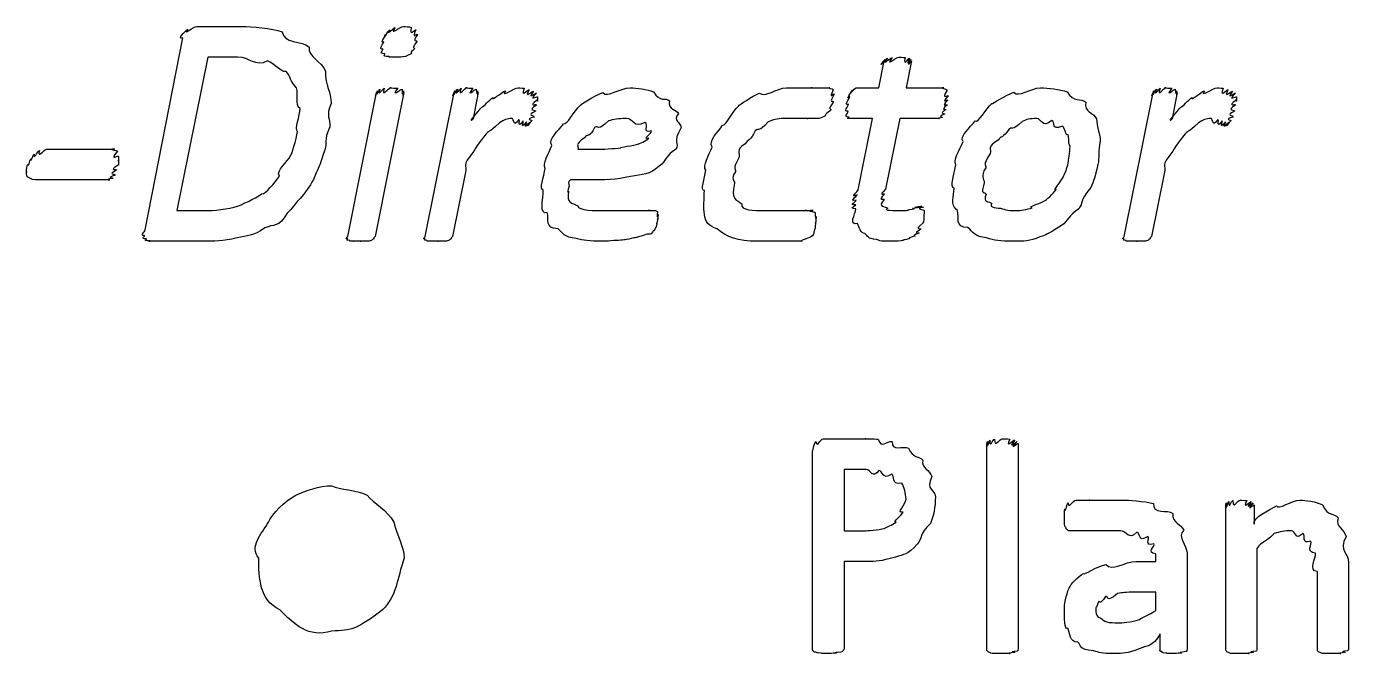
# Model space of a CAD drawing. Header units: millimetres. Extents: x 0 to 216, y 0 to 279.
# Drawn here: x 16.72 to 31.91, y 29.23 to 36.43 of the extents above; entities that cross this region are included whole.
import ezdxf

# ---------------------------------------------------------------- set-up
doc = ezdxf.new("R2010")
doc.units = ezdxf.units.MM
doc.layers.get('0').update_dxf_attribs({"linetype": 'CONTINUOUS'})

msp = doc.modelspace()

# ---------------------------------------------------------------- linework, layer by layer
at = {"color": 0}
for p, q in [((18.6752, 36.4324), (19.1933, 36.4324)), ((18.0799, 34.0954), (18.5153, 36.3001)), ((21.2039, 36.256), (21.2039, 36.256)), ((18.802, 36.0796), (18.4437, 34.3159)), ((19.1437, 36.0796), (18.802, 36.0796)), ((26.5135, 35.7269), (26.5741, 36.0355)), ((26.8883, 36.0355), (26.8277, 35.7269)), ((26.2544, 35.7269), (26.5135, 35.7269)), ((26.8277, 35.7269), (27.2631, 35.7269)), ((20.4101, 34.0183), (20.7409, 35.6718)), ((21.055, 35.6718), (20.7243, 34.0183)), ((21.3003, 34.0183), (21.6311, 35.6718)), ((21.9067, 35.6718), (21.8515, 35.3688)), ((22.5902, 35.6224), (22.5902, 35.6224)), ((26.0022, 35.6553), (26.0022, 35.6553)), ((27.3127, 35.6334), (27.3127, 35.6334)), ((29.3357, 34.0183), (29.6664, 35.6718)), ((29.942, 35.6718), (29.8869, 35.3688)), ((30.6255, 35.6224), (30.6255, 35.6224)), ((19.8603, 35.4901), (19.8603, 35.4901)), ((20.2186, 35.5452), (20.2186, 35.5452)), ((24.2438, 35.2695), (24.2438, 35.2695)), ((26.4418, 35.3741), (26.2048, 35.3741)), ((26.2764, 34.5529), (26.4418, 35.3741)), ((26.756, 35.3741), (26.5906, 34.564)), ((27.2135, 35.3741), (26.756, 35.3741)), ((23.9021, 35.2309), (23.9021, 35.2309)), ((29.0601, 35.1152), (29.0601, 35.1152)), ((16.9471, 35.0214), (17.7298, 35.0214)), ((23.0532, 35.0214), (23.2351, 35.0214)), ((28.7128, 35.0545), (28.7128, 35.0545)), ((17.7739, 34.9388), (17.7739, 34.9388)), ((17.6747, 34.6687), (16.8754, 34.6687)), ((21.7634, 34.7569), (21.6145, 34.0183)), ((23.1745, 34.6687), (22.9705, 34.6687)), ((29.7987, 34.7569), (29.6499, 34.0183)), ((18.4437, 34.3159), (18.7634, 34.3159)), ((18.7248, 33.9631), (18.1791, 33.9631)), ((25.8741, 31.6949), (26.3646, 31.6949)), ((27.7565, 29.2806), (27.7565, 31.6398)), ((28.1147, 31.6398), (28.1147, 29.2806)), ((25.7528, 29.2861), (25.7528, 31.5571)), ((26.3701, 31.3421), (26.1166, 31.3421)), ((26.1166, 31.3421), (26.1166, 30.6366)), ((20.2241, 31.1547), (20.2241, 31.1547)), ((27.1639, 31.0279), (27.1639, 31.0279)), ((26.8277, 31.0003), (26.8277, 31.0003)), ((30.5029, 29.2806), (30.5029, 30.9342)), ((30.8281, 30.9342), (30.8281, 30.7137)), ((26.1166, 30.6366), (26.3646, 30.6366)), ((30.8612, 30.4326), (30.8612, 29.2806)), ((26.3646, 30.2838), (26.1166, 30.2838)), ((26.1166, 30.2838), (26.1166, 29.2916)), ((29.4735, 30.2838), (29.6995, 30.2838)), ((29.6995, 30.2838), (29.6995, 30.372)), ((30.0578, 30.3775), (30.0578, 29.2806)), ((31.914, 30.2727), (31.914, 29.2806)), ((31.5557, 29.2806), (31.5557, 30.168)), ((29.6995, 29.931), (29.4624, 29.931)), ((29.6995, 29.7215), (29.6995, 29.931)), ((29.7491, 29.2806), (29.7491, 29.4514))]:
    msp.add_line(p, q, dxfattribs=at)
for points in [[(18.5153, 36.3001), (18.4354, 36.274), (18.5401, 36.3802), (18.5704, 36.3996)], [(18.5704, 36.3996), (18.4988, 36.3142), (18.638, 36.4324), (18.6752, 36.4324)], [(19.1933, 36.4324), (19.3036, 36.4324), (19.5351, 36.412), (19.6564, 36.3721)], [(19.6564, 36.3721), (19.6674, 36.2342), (19.8837, 36.2726), (19.965, 36.1957)], [(20.8235, 36.256), (20.7698, 36.2299), (20.8401, 36.3167), (20.8511, 36.3389)], [(20.8511, 36.3389), (20.7918, 36.274), (20.8759, 36.3788), (20.8952, 36.394)], [(20.8952, 36.394), (20.8291, 36.3029), (20.9338, 36.4173), (20.9558, 36.4215)], [(20.9558, 36.4215), (20.8759, 36.3142), (21.0123, 36.4324), (21.0495, 36.4324)], [(21.0495, 36.4324), (21.0675, 36.4324), (21.1157, 36.4285), (21.1377, 36.4215)], [(21.1377, 36.4215), (21.1157, 36.3029), (21.1818, 36.4077), (21.1928, 36.394)], [(21.1928, 36.394), (21.1377, 36.274), (21.2094, 36.3608), (21.2094, 36.3389)], [(21.2094, 36.3389), (21.1405, 36.2299), (21.2108, 36.2892), (21.2039, 36.256)], [(19.965, 36.1957), (19.9499, 36.0825), (20.1111, 36.0303), (20.1524, 35.9198)], [(20.8125, 36.1735), (20.7546, 36.164), (20.8153, 36.2232), (20.8235, 36.256)], [(20.8346, 36.1184), (20.7588, 36.1199), (20.8153, 36.1516), (20.8125, 36.1735)], [(21.1763, 36.1735), (21.1074, 36.1199), (21.1557, 36.1322), (21.1377, 36.1184)], [(21.2039, 36.256), (21.1267, 36.164), (21.1873, 36.1957), (21.1763, 36.1735)], [(19.4855, 36.0355), (19.3435, 35.9615), (19.287, 36.0796), (19.1437, 36.0796)], [(19.7005, 35.9145), (19.6343, 35.9033), (19.5737, 36.0056), (19.4855, 36.0355)], [(20.8842, 36.0853), (20.7808, 36.0909), (20.8456, 36.1033), (20.8346, 36.1184)], [(20.9779, 36.0796), (20.8291, 36.0796), (20.909, 36.0811), (20.8842, 36.0853)], [(21.0716, 36.0853), (21.0192, 36.0796), (21.0137, 36.0796), (20.9779, 36.0796)], [(21.1377, 36.1184), (21.0716, 36.0909), (21.0964, 36.0923), (21.0716, 36.0853)], [(26.5741, 36.0355), (26.4914, 35.9392), (26.5768, 36.0482), (26.5851, 36.0521)], [(26.5851, 36.0521), (26.5052, 35.9502), (26.6017, 36.0645), (26.6127, 36.0687)], [(26.6127, 36.0687), (26.5314, 35.9586), (26.6458, 36.0744), (26.6678, 36.0744)], [(26.6678, 36.0744), (26.5755, 35.9615), (26.7147, 36.0796), (26.745, 36.0796)], [(26.745, 36.0796), (26.7518, 36.0796), (26.7973, 36.0772), (26.8166, 36.0744)], [(26.8166, 36.0744), (26.7918, 35.9586), (26.8552, 36.0715), (26.8663, 36.0687)], [(26.8663, 36.0687), (26.8139, 35.9502), (26.8828, 36.0592), (26.8828, 36.0521)], [(26.8828, 36.0521), (26.818, 35.9392), (26.8883, 36.0426), (26.8883, 36.0355)], [(19.8217, 35.7269), (19.7445, 35.7999), (19.7556, 35.862), (19.7005, 35.9145)], [(20.1524, 35.9198), (20.1524, 35.7449), (20.2186, 35.6842), (20.2186, 35.5452)], [(19.8603, 35.4901), (19.7955, 35.5353), (19.8465, 35.6528), (19.8217, 35.7269)], [(20.7794, 35.7106), (20.7436, 35.6059), (20.807, 35.7216), (20.8291, 35.7216)], [(20.8291, 35.7216), (20.7877, 35.6087), (20.8759, 35.7269), (20.9062, 35.7269)], [(20.9062, 35.7269), (20.8511, 35.7269), (20.9641, 35.7244), (20.9834, 35.7216)], [(20.9834, 35.7216), (20.8911, 35.6059), (21.022, 35.7173), (21.033, 35.7106)], [(21.6697, 35.7106), (21.6338, 35.6059), (21.6945, 35.7216), (21.7138, 35.7216)], [(21.7138, 35.7216), (21.671, 35.6087), (21.7537, 35.7269), (21.7799, 35.7269)], [(21.7799, 35.7269), (21.722, 35.7269), (21.8267, 35.7244), (21.846, 35.7216)], [(21.846, 35.7216), (21.7592, 35.6059), (21.8763, 35.7173), (21.8846, 35.7106)], [(22.2209, 35.6941), (22.1602, 35.6087), (22.3214, 35.7269), (22.3697, 35.7269)], [(22.3697, 35.7269), (22.3477, 35.7269), (22.4138, 35.7244), (22.4359, 35.7216)], [(22.4359, 35.7216), (22.3918, 35.6016), (22.4772, 35.7117), (22.4965, 35.705)], [(23.3398, 35.6718), (23.3922, 35.6087), (23.5397, 35.7269), (23.654, 35.7269)], [(23.654, 35.7269), (23.7312, 35.7269), (23.8497, 35.7117), (23.9241, 35.6828)], [(25.1423, 35.6665), (25.2084, 35.6087), (25.3366, 35.7269), (25.451, 35.7269)], [(25.451, 35.7269), (25.4951, 35.7269), (25.5571, 35.7269), (25.6053, 35.7269)], [(25.6053, 35.7269), (25.5943, 35.7269), (25.7046, 35.7269), (25.7486, 35.7269)], [(25.7486, 35.7269), (25.6853, 35.7269), (25.8368, 35.7269), (25.8699, 35.7269)], [(25.8699, 35.7269), (25.8727, 35.7269), (25.9333, 35.7269), (25.9526, 35.7269)], [(25.9526, 35.7269), (25.914, 35.7269), (25.9871, 35.7188), (25.9912, 35.705)], [(26.2103, 35.6993), (26.1455, 35.6087), (26.2392, 35.7269), (26.2544, 35.7269)], [(27.2631, 35.7269), (27.2039, 35.7269), (27.2934, 35.7173), (27.3017, 35.6993)], [(28.0679, 35.6775), (28.1134, 35.6087), (28.2608, 35.7269), (28.3711, 35.7269)], [(28.3711, 35.7269), (28.462, 35.7269), (28.5943, 35.7117), (28.6797, 35.6828)], [(29.705, 35.7106), (29.6692, 35.6059), (29.7298, 35.7216), (29.7491, 35.7216)], [(29.7491, 35.7216), (29.7064, 35.6087), (29.789, 35.7269), (29.8152, 35.7269)], [(29.8152, 35.7269), (29.7574, 35.7269), (29.8621, 35.7244), (29.8814, 35.7216)], [(29.8814, 35.7216), (29.7946, 35.6059), (29.9117, 35.7173), (29.92, 35.7106)], [(30.2562, 35.6941), (30.1956, 35.6087), (30.3568, 35.7269), (30.405, 35.7269)], [(30.405, 35.7269), (30.383, 35.7269), (30.4491, 35.7244), (30.4712, 35.7216)], [(30.4712, 35.7216), (30.4271, 35.6016), (30.5125, 35.7117), (30.5318, 35.705)], [(20.7409, 35.6718), (20.7078, 35.5794), (20.7436, 35.6856), (20.7519, 35.6941)], [(20.7519, 35.6941), (20.7216, 35.5946), (20.7684, 35.7064), (20.7794, 35.7106)], [(21.033, 35.7106), (21.0302, 35.5946), (21.0495, 35.7008), (21.0495, 35.6941)], [(21.0495, 35.6941), (21.0344, 35.5794), (21.055, 35.6789), (21.055, 35.6718)], [(21.6311, 35.6718), (21.598, 35.5794), (21.6338, 35.6856), (21.6421, 35.6941)], [(21.6421, 35.6941), (21.6118, 35.5946), (21.6586, 35.7064), (21.6697, 35.7106)], [(21.8846, 35.7106), (21.8956, 35.5946), (21.9012, 35.7008), (21.9012, 35.6941)], [(21.9012, 35.6941), (21.8984, 35.5794), (21.9067, 35.6789), (21.9067, 35.6718)], [(21.9508, 35.5064), (21.9687, 35.5064), (22.0334, 35.5865), (22.0775, 35.6168)], [(22.0775, 35.6168), (22.061, 35.5685), (22.1726, 35.6747), (22.2209, 35.6941)], [(22.4965, 35.705), (22.4276, 35.5907), (22.5309, 35.6955), (22.5461, 35.6884)], [(22.5461, 35.6884), (22.4579, 35.5755), (22.5709, 35.6732), (22.5792, 35.6665)], [(22.5847, 35.5836), (22.4689, 35.4983), (22.5819, 35.5505), (22.5792, 35.5286)], [(22.5792, 35.6665), (22.4717, 35.5575), (22.5902, 35.6401), (22.5902, 35.6224)], [(22.5902, 35.6224), (22.5902, 35.5314), (22.5874, 35.6016), (22.5847, 35.5836)], [(23.0808, 35.523), (23.0835, 35.5353), (23.2434, 35.6348), (23.3398, 35.6718)], [(23.9241, 35.6828), (23.9985, 35.5533), (24.0619, 35.6224), (24.106, 35.5783)], [(24.106, 35.5783), (24.0909, 35.4651), (24.1887, 35.4845), (24.2108, 35.4295)], [(24.8998, 35.5177), (24.9108, 35.5314), (25.0541, 35.6291), (25.1423, 35.6665)], [(25.9912, 35.705), (25.925, 35.5794), (26.0022, 35.6732), (26.0022, 35.6553)], [(26.0022, 35.6553), (25.925, 35.5314), (25.9981, 35.5946), (25.9912, 35.5618)], [(26.1662, 35.5395), (26.1056, 35.5177), (26.1745, 35.6016), (26.1827, 35.6277)], [(26.1827, 35.6277), (26.1193, 35.5727), (26.1993, 35.6803), (26.2103, 35.6993)], [(27.3072, 35.5836), (27.2149, 35.4954), (27.3044, 35.5466), (27.3017, 35.5286)], [(27.3017, 35.6993), (27.219, 35.5727), (27.3127, 35.6581), (27.3127, 35.6334)], [(27.3127, 35.6334), (27.219, 35.5314), (27.31, 35.6016), (27.3072, 35.5836)], [(27.8143, 35.5452), (27.8116, 35.5424), (27.9756, 35.6443), (28.0679, 35.6775)], [(28.6797, 35.6828), (28.7528, 35.5533), (28.8396, 35.6168), (28.8947, 35.5618)], [(29.6664, 35.6718), (29.6333, 35.5794), (29.6692, 35.6856), (29.6774, 35.6941)], [(29.6774, 35.6941), (29.6471, 35.5946), (29.694, 35.7064), (29.705, 35.7106)], [(29.92, 35.7106), (29.931, 35.5946), (29.9365, 35.7008), (29.9365, 35.6941)], [(29.9365, 35.6941), (29.9338, 35.5794), (29.942, 35.6789), (29.942, 35.6718)], [(29.9861, 35.5064), (30.004, 35.5064), (30.0688, 35.5865), (30.1129, 35.6168)], [(30.1129, 35.6168), (30.0964, 35.5685), (30.208, 35.6747), (30.2562, 35.6941)], [(30.5318, 35.705), (30.4629, 35.5907), (30.5663, 35.6955), (30.5814, 35.6884)], [(30.5814, 35.6884), (30.4932, 35.5755), (30.6062, 35.6732), (30.6145, 35.6665)], [(30.62, 35.5836), (30.5043, 35.4983), (30.6173, 35.5505), (30.6145, 35.5286)], [(30.6145, 35.6665), (30.507, 35.5575), (30.6255, 35.6401), (30.6255, 35.6224)], [(30.6255, 35.6224), (30.6255, 35.5314), (30.6228, 35.6016), (30.62, 35.5836)], [(19.8327, 35.2254), (19.7955, 35.2488), (19.8603, 35.4044), (19.8603, 35.4901)], [(20.2186, 35.5452), (20.1524, 35.403), (20.2131, 35.3716), (20.202, 35.2806)], [(21.8515, 35.3688), (21.7744, 35.3), (21.9136, 35.4623), (21.9508, 35.5064)], [(22.5681, 35.457), (22.4537, 35.4072), (22.5585, 35.4129), (22.5516, 35.3907)], [(22.5792, 35.5286), (22.4648, 35.4542), (22.575, 35.4817), (22.5681, 35.457)], [(22.8878, 35.3138), (22.9333, 35.2972), (23.0063, 35.4637), (23.0808, 35.523)], [(24.2108, 35.4295), (24.135, 35.355), (24.2438, 35.3205), (24.2438, 35.2695)], [(24.7179, 35.2972), (24.7633, 35.2887), (24.8254, 35.4542), (24.8998, 35.5177)], [(25.9581, 35.4679), (25.8768, 35.4101), (25.9167, 35.4196), (25.8919, 35.402)], [(25.9912, 35.5618), (25.914, 35.4651), (25.976, 35.4969), (25.9581, 35.4679)], [(26.1607, 35.457), (26.0973, 35.4513), (26.1621, 35.5064), (26.1662, 35.5395)], [(26.1717, 35.3907), (26.0973, 35.3963), (26.1607, 35.4238), (26.1607, 35.457)], [(27.2686, 35.4238), (27.1818, 35.3921), (27.2521, 35.3963), (27.2411, 35.3854)], [(27.2852, 35.4736), (27.197, 35.421), (27.2755, 35.4376), (27.2686, 35.4238)], [(27.3017, 35.5286), (27.208, 35.4584), (27.2921, 35.4912), (27.2852, 35.4736)], [(27.6214, 35.3466), (27.6614, 35.3148), (27.7399, 35.4901), (27.8143, 35.5452)], [(28.8947, 35.5618), (28.863, 35.4471), (28.9898, 35.4461), (29.016, 35.3688)], [(29.8869, 35.3688), (29.8097, 35.3), (29.9489, 35.4623), (29.9861, 35.5064)], [(30.6035, 35.457), (30.4891, 35.4072), (30.5938, 35.4129), (30.5869, 35.3907)], [(30.6145, 35.5286), (30.5001, 35.4542), (30.6104, 35.4817), (30.6035, 35.457)], [(20.202, 35.2806), (20.1304, 35.1055), (20.1717, 35.1041), (20.1469, 35.0159)], [(22.1547, 35.3247), (22.0128, 35.1937), (22.0514, 35.253), (22.0004, 35.1978)], [(22.298, 35.3741), (22.2374, 35.3741), (22.2098, 35.3579), (22.1547, 35.3247)], [(22.3752, 35.3631), (22.3063, 35.2557), (22.327, 35.3741), (22.298, 35.3741)], [(22.4248, 35.3466), (22.3504, 35.2447), (22.3973, 35.3589), (22.3752, 35.3631)], [(22.4634, 35.3356), (22.3766, 35.2337), (22.4386, 35.3427), (22.4248, 35.3466)], [(22.502, 35.33), (22.4028, 35.2268), (22.4772, 35.3314), (22.4634, 35.3356)], [(22.524, 35.3466), (22.4207, 35.2268), (22.5089, 35.33), (22.502, 35.33)], [(22.5516, 35.3907), (22.4386, 35.366), (22.5351, 35.3579), (22.524, 35.3466)], [(22.7555, 35.0655), (22.7087, 35.1386), (22.8355, 35.2364), (22.8878, 35.3138)], [(23.2461, 35.2695), (23.191, 35.1537), (23.1635, 35.1978), (23.1304, 35.1537)], [(23.406, 35.3466), (23.282, 35.2199), (23.293, 35.3025), (23.2461, 35.2695)], [(23.6099, 35.3741), (23.5176, 35.3741), (23.4639, 35.3646), (23.406, 35.3466)], [(23.8249, 35.33), (23.6871, 35.2557), (23.7009, 35.3741), (23.6099, 35.3741)], [(23.9021, 35.2309), (23.7891, 35.2006), (23.8759, 35.3039), (23.8249, 35.33)], [(24.2438, 35.2695), (24.135, 35.0945), (24.2232, 35.0945), (24.1832, 35.0214)], [(24.5966, 35.0435), (24.5497, 35.1234), (24.6696, 35.2158), (24.7179, 35.2972)], [(25.2415, 35.3356), (25.1313, 35.2048), (25.1395, 35.275), (25.0927, 35.2309)], [(25.4179, 35.3741), (25.3518, 35.3741), (25.2925, 35.3603), (25.2415, 35.3356)], [(25.5833, 35.3741), (25.4841, 35.3741), (25.4841, 35.3741), (25.4179, 35.3741)], [(25.6935, 35.3741), (25.5723, 35.3741), (25.6274, 35.3741), (25.5833, 35.3741)], [(25.7652, 35.3741), (25.6301, 35.3741), (25.7225, 35.3741), (25.6935, 35.3741)], [(25.8148, 35.3741), (25.7845, 35.3741), (25.7831, 35.3741), (25.7652, 35.3741)], [(25.8919, 35.402), (25.8286, 35.3741), (25.8437, 35.3741), (25.8148, 35.3741)], [(26.2048, 35.3741), (26.1124, 35.3741), (26.1786, 35.3797), (26.1717, 35.3907)], [(27.2411, 35.3854), (27.1639, 35.3741), (27.2245, 35.3741), (27.2135, 35.3741)], [(27.4836, 35.1096), (27.434, 35.1648), (27.5663, 35.2723), (27.6214, 35.3466)], [(28.1616, 35.3413), (28.032, 35.2116), (28.0596, 35.2887), (28.0128, 35.253)], [(28.327, 35.3741), (28.2525, 35.3741), (28.2126, 35.3631), (28.1616, 35.3413)], [(28.5034, 35.3522), (28.3821, 35.2557), (28.3959, 35.3741), (28.327, 35.3741)], [(28.6246, 35.2859), (28.4813, 35.2268), (28.5543, 35.337), (28.5034, 35.3522)], [(28.6907, 35.1868), (28.6604, 35.1717), (28.6577, 35.2599), (28.6246, 35.2859)], [(29.016, 35.3688), (29.0353, 35.1786), (29.0601, 35.2103), (29.0601, 35.1152)], [(30.1901, 35.3247), (30.0481, 35.1937), (30.0867, 35.253), (30.0357, 35.1978)], [(30.3334, 35.3741), (30.2727, 35.3741), (30.2452, 35.3579), (30.1901, 35.3247)], [(30.4105, 35.3631), (30.3416, 35.2557), (30.3623, 35.3741), (30.3334, 35.3741)], [(30.4602, 35.3466), (30.3857, 35.2447), (30.4326, 35.3589), (30.4105, 35.3631)], [(30.4987, 35.3356), (30.4119, 35.2337), (30.4739, 35.3427), (30.4602, 35.3466)], [(30.5373, 35.33), (30.4381, 35.2268), (30.5125, 35.3314), (30.4987, 35.3356)], [(30.5594, 35.3466), (30.456, 35.2268), (30.5442, 35.33), (30.5373, 35.33)], [(30.5869, 35.3907), (30.4739, 35.366), (30.5704, 35.3579), (30.5594, 35.3466)], [(19.7556, 34.9553), (19.7624, 34.947), (19.8176, 35.1331), (19.8327, 35.2254)], [(22.0004, 35.1978), (21.9094, 35.0835), (21.9012, 35.0766), (21.8571, 34.9994)], [(23.1304, 35.1537), (23.0063, 35.0683), (23.0711, 35.0683), (23.0532, 35.0214)], [(23.7532, 35.0821), (23.745, 35.0793), (23.847, 35.1221), (23.869, 35.1482)], [(23.869, 35.1482), (23.7891, 35.1317), (23.9021, 35.2006), (23.9021, 35.2309)], [(25.0927, 35.2309), (25.039, 35.1166), (25.01, 35.1372), (24.9769, 35.0821)], [(27.4009, 34.8451), (27.3596, 34.8782), (27.4464, 35.0242), (27.4836, 35.1096)], [(27.886, 35.1262), (27.7454, 35.0435), (27.8171, 35.027), (27.7923, 34.9718)], [(28.0128, 35.253), (27.937, 35.1427), (27.9218, 35.1772), (27.886, 35.1262)], [(28.7128, 35.0545), (28.6866, 35.0945), (28.7045, 35.1496), (28.6907, 35.1868)], [(29.0601, 35.1152), (29.0353, 34.9953), (29.0504, 34.936), (29.0325, 34.8451)], [(30.0357, 35.1978), (29.9448, 35.0835), (29.9365, 35.0766), (29.8924, 34.9994)], [(16.7652, 34.9112), (16.7597, 34.852), (16.7886, 34.9512), (16.8038, 34.9663)], [(16.8038, 34.9663), (16.7928, 34.885), (16.8424, 34.9967), (16.8644, 35.0049)], [(16.8644, 35.0049), (16.8369, 34.903), (16.914, 35.0214), (16.9471, 35.0214)], [(17.7298, 35.0214), (17.6416, 35.0214), (17.7546, 35.0132), (17.7629, 34.9994)], [(17.7629, 34.9994), (17.6554, 34.874), (17.7739, 34.9636), (17.7739, 34.9388)], [(20.1469, 35.0159), (20.078, 34.812), (20.0877, 34.8396), (20.0477, 34.7514)], [(21.8571, 34.9994), (21.7083, 34.8148), (21.7854, 34.8451), (21.7634, 34.7569)], [(22.6784, 34.801), (22.6398, 34.8451), (22.7225, 34.9774), (22.7555, 35.0655)], [(23.2351, 35.0214), (23.3522, 35.0214), (23.4639, 35.027), (23.5493, 35.038)], [(23.5493, 35.038), (23.5217, 35.0435), (23.7009, 35.0628), (23.7532, 35.0821)], [(24.1832, 35.0214), (24.0537, 34.947), (24.0785, 34.8837), (23.9903, 34.8286)], [(24.5249, 34.7789), (24.4836, 34.8299), (24.5635, 34.9553), (24.5966, 35.0435)], [(24.9769, 35.0821), (24.8584, 35.0104), (24.9232, 34.9774), (24.9053, 34.9222)], [(27.7923, 34.9718), (27.6986, 34.8189), (27.7537, 34.8644), (27.7427, 34.8065)], [(28.6963, 34.8837), (28.6866, 34.8699), (28.7128, 34.9994), (28.7128, 35.0545)], [(29.8924, 34.9994), (29.7436, 34.8148), (29.8208, 34.8451), (29.7987, 34.7569)], [(16.7156, 34.7955), (16.7156, 34.7707), (16.7211, 34.8313), (16.7321, 34.8506)], [(16.7321, 34.8506), (16.7376, 34.812), (16.7542, 34.8919), (16.7652, 34.9112)], [(17.7684, 34.8396), (17.6485, 34.7638), (17.7588, 34.801), (17.7519, 34.7789)], [(17.7739, 34.8947), (17.7739, 34.801), (17.7712, 34.8575), (17.7684, 34.8396)], [(17.7739, 34.9388), (17.7739, 34.8368), (17.7739, 34.9126), (17.7739, 34.8947)], [(19.6233, 34.7128), (19.575, 34.7748), (19.7225, 34.8699), (19.7556, 34.9553)], [(23.9903, 34.8286), (23.8814, 34.7238), (23.7946, 34.7362), (23.6595, 34.7073)], [(24.9053, 34.9222), (24.8226, 34.7817), (24.8736, 34.8134), (24.8667, 34.7624)], [(27.3789, 34.575), (27.3265, 34.5764), (27.3858, 34.7527), (27.4009, 34.8451)], [(27.7427, 34.8065), (27.6765, 34.7018), (27.7261, 34.6907), (27.7261, 34.6356)], [(28.6411, 34.7183), (28.6646, 34.7569), (28.6852, 34.8286), (28.6963, 34.8837)], [(29.0325, 34.8451), (28.9994, 34.6935), (28.9857, 34.6645), (28.9498, 34.5805)], [(16.7156, 34.7624), (16.7156, 34.7376), (16.7156, 34.7803), (16.7156, 34.7955)], [(16.7542, 34.6907), (16.7156, 34.6976), (16.7156, 34.7293), (16.7156, 34.7624)], [(16.8754, 34.6687), (16.7666, 34.6687), (16.779, 34.6756), (16.7542, 34.6907)], [(17.7078, 34.6852), (17.6003, 34.6687), (17.6857, 34.6687), (17.6747, 34.6687)], [(17.7353, 34.7238), (17.6223, 34.6907), (17.7188, 34.6963), (17.7078, 34.6852)], [(17.7519, 34.7789), (17.6375, 34.7238), (17.7423, 34.7417), (17.7353, 34.7238)], [(19.4193, 34.5088), (19.4648, 34.5033), (19.5682, 34.6356), (19.6233, 34.7128)], [(20.0477, 34.7514), (20.0008, 34.6356), (19.9622, 34.5805), (19.9044, 34.5033)], [(22.6563, 34.5529), (22.6067, 34.5502), (22.6632, 34.7128), (22.6784, 34.801)], [(22.9705, 34.6687), (22.9264, 34.6466), (22.9567, 34.6218), (22.954, 34.597)], [(23.6595, 34.7073), (23.4914, 34.6687), (23.3619, 34.6687), (23.1745, 34.6687)], [(24.5084, 34.5474), (24.4588, 34.5392), (24.5139, 34.6935), (24.5249, 34.7789)], [(24.8667, 34.7624), (24.8074, 34.6797), (24.8557, 34.6659), (24.8557, 34.6301)], [(28.553, 34.5584), (28.4992, 34.5281), (28.6191, 34.6632), (28.6411, 34.7183)], [(19.1437, 34.3655), (19.185, 34.3848), (19.338, 34.4496), (19.4193, 34.5088)], [(19.9044, 34.5033), (19.7693, 34.3628), (19.7845, 34.3545), (19.7115, 34.2883)], [(22.7004, 34.2938), (22.6067, 34.2567), (22.6563, 34.4537), (22.6563, 34.5529)], [(22.954, 34.597), (22.9181, 34.4813), (22.9485, 34.5543), (22.9485, 34.5364)], [(22.9485, 34.5364), (22.9181, 34.3931), (22.9829, 34.411), (23.0532, 34.371)], [(24.6572, 34.1065), (24.4588, 34.1574), (24.5084, 34.3517), (24.5084, 34.5474)], [(24.8557, 34.6301), (24.8074, 34.422), (24.8833, 34.4482), (24.9384, 34.3931)], [(26.2654, 34.4978), (26.1717, 34.4551), (26.2723, 34.5336), (26.2764, 34.5529)], [(26.5796, 34.5033), (26.4914, 34.4179), (26.5741, 34.4606), (26.5741, 34.4427)], [(26.5906, 34.564), (26.4983, 34.462), (26.5824, 34.5254), (26.5796, 34.5033)], [(27.4175, 34.3159), (27.3265, 34.3931), (27.3789, 34.4785), (27.3789, 34.575)], [(27.7261, 34.6356), (27.6765, 34.4813), (27.733, 34.5433), (27.7482, 34.5033)], [(27.7482, 34.5033), (27.7055, 34.4), (27.784, 34.4275), (27.8143, 34.3986)], [(28.4262, 34.4317), (28.4289, 34.4289), (28.5199, 34.5102), (28.553, 34.5584)], [(28.9498, 34.5805), (28.812, 34.4069), (28.8699, 34.4151), (28.812, 34.3379)], [(18.7634, 34.3159), (18.8626, 34.3159), (19.0404, 34.3324), (19.1437, 34.3655)], [(23.0532, 34.371), (23.0587, 34.3159), (23.2379, 34.3159), (23.4005, 34.3159)], [(24.9384, 34.3931), (24.9218, 34.3159), (25.0817, 34.3159), (25.1919, 34.3159)], [(26.2489, 34.3379), (26.1565, 34.3449), (26.2489, 34.3669), (26.2489, 34.382)], [(26.2489, 34.382), (26.1607, 34.3779), (26.2544, 34.4179), (26.2544, 34.4372)], [(26.2544, 34.4372), (26.1634, 34.4179), (26.2613, 34.4785), (26.2654, 34.4978)], [(26.5741, 34.4427), (26.4914, 34.3559), (26.5879, 34.3655), (26.6182, 34.3435)], [(26.9214, 34.3379), (26.858, 34.3379), (26.9544, 34.3504), (26.9655, 34.3545)], [(26.9655, 34.3545), (26.8841, 34.349), (26.993, 34.3655), (27.004, 34.3655)], [(27.004, 34.3655), (26.9062, 34.349), (27.022, 34.3614), (27.0261, 34.3545)], [(27.0261, 34.3545), (26.9172, 34.3338), (27.0371, 34.3338), (27.0371, 34.3159)], [(27.8143, 34.3986), (27.7675, 34.3449), (27.8874, 34.3517), (27.9356, 34.3379)], [(28.1175, 34.3159), (28.1134, 34.3159), (28.2291, 34.3269), (28.2774, 34.349)], [(28.2774, 34.349), (28.2126, 34.36), (28.3779, 34.3986), (28.4262, 34.4317)], [(19.7115, 34.2883), (19.6233, 34.1133), (19.553, 34.1643), (19.4579, 34.1175)], [(22.8272, 34.1065), (22.6646, 34.1092), (22.7294, 34.2194), (22.7004, 34.2938)], [(23.4005, 34.3159), (23.4142, 34.3159), (23.5465, 34.3159), (23.6099, 34.3159)], [(23.6099, 34.3159), (23.6568, 34.3159), (23.7257, 34.3159), (23.7698, 34.3159)], [(23.7698, 34.3159), (23.7491, 34.3159), (23.8552, 34.3159), (23.8855, 34.3159)], [(23.8855, 34.3159), (23.8084, 34.3159), (23.9352, 34.3159), (23.9462, 34.3159)], [(23.9462, 34.3159), (23.9475, 34.3159), (23.9641, 34.3118), (23.9682, 34.3049)], [(23.9737, 34.2222), (23.9517, 34.1202), (23.9655, 34.1905), (23.9627, 34.1726)], [(23.9682, 34.3049), (23.9586, 34.1836), (23.9793, 34.2856), (23.9793, 34.2718)], [(23.9793, 34.2718), (23.9586, 34.1533), (23.9765, 34.2401), (23.9737, 34.2222)], [(25.1919, 34.3159), (25.2374, 34.3159), (25.3545, 34.3159), (25.4179, 34.3159)], [(25.4179, 34.3159), (25.4799, 34.3159), (25.5337, 34.3159), (25.5778, 34.3159)], [(25.5778, 34.3159), (25.5681, 34.3159), (25.6563, 34.3159), (25.6825, 34.3159)], [(25.6825, 34.3159), (25.6232, 34.3159), (25.7376, 34.3159), (25.7597, 34.3159)], [(25.7597, 34.3159), (25.6522, 34.3159), (25.7735, 34.3076), (25.7817, 34.2938)], [(25.7817, 34.2938), (25.7845, 34.1726), (25.7927, 34.2663), (25.7927, 34.2442)], [(25.7927, 34.2442), (25.7845, 34.1285), (25.79, 34.196), (25.7872, 34.1671)], [(26.2709, 34.1671), (26.1565, 34.1464), (26.2489, 34.2718), (26.2489, 34.3379)], [(26.6182, 34.3435), (26.5493, 34.3159), (26.6967, 34.3159), (26.767, 34.3159)], [(26.767, 34.3159), (26.7698, 34.3159), (26.829, 34.3173), (26.8552, 34.3214)], [(26.8552, 34.3214), (26.8222, 34.3269), (26.9021, 34.3338), (26.9214, 34.3379)], [(27.0316, 34.2497), (27.0275, 34.1285), (27.0233, 34.1974), (27.0206, 34.1726)], [(27.0371, 34.3159), (27.0343, 34.2966), (27.0343, 34.2746), (27.0316, 34.2497)], [(27.5387, 34.123), (27.3789, 34.1202), (27.4423, 34.2387), (27.4175, 34.3159)], [(27.9356, 34.3379), (27.9852, 34.3159), (28.0472, 34.3159), (28.1175, 34.3159)], [(28.812, 34.3379), (28.6977, 34.2567), (28.6907, 34.2001), (28.6136, 34.145)], [(18.0744, 34.0293), (18.0137, 34.0251), (18.0716, 34.0692), (18.0799, 34.0954)], [(19.4579, 34.1175), (19.3146, 34.0183), (19.2553, 34.0306), (19.1382, 34.0017)], [(23.0367, 33.9962), (22.8933, 34.01), (22.8823, 34.0582), (22.8272, 34.1065)], [(23.9186, 34.0844), (23.9034, 34.0293), (23.8759, 34.0541), (23.8359, 34.0403)], [(23.9462, 34.123), (23.9296, 34.0541), (23.9296, 34.0954), (23.9186, 34.0844)], [(23.9627, 34.1726), (23.9434, 34.0844), (23.953, 34.1368), (23.9462, 34.123)], [(25.1147, 33.9631), (24.8956, 33.9631), (24.7592, 34.01), (24.6572, 34.1065)], [(25.7707, 34.0844), (25.7666, 34.0141), (25.7459, 34.0265), (25.7101, 34.0017)], [(25.7872, 34.1671), (25.7776, 34.0734), (25.7776, 34.1133), (25.7707, 34.0844)], [(26.3536, 34.0513), (26.3067, 34.0541), (26.2888, 34.123), (26.2709, 34.1671)], [(26.4859, 33.9852), (26.3812, 33.9921), (26.3894, 34.021), (26.3536, 34.0513)], [(26.9765, 34.0568), (26.8663, 34.0141), (26.9489, 34.0348), (26.9269, 34.0238)], [(26.9985, 34.1009), (26.8841, 34.0362), (26.9834, 34.0679), (26.9765, 34.0568)], [(27.0206, 34.1726), (26.9021, 34.0761), (27.0095, 34.123), (26.9985, 34.1009)], [(27.7537, 34.0017), (27.6104, 34.0183), (27.5966, 34.0706), (27.5387, 34.123)], [(28.6136, 34.145), (28.4289, 34.0293), (28.4565, 34.0458), (28.3656, 34.0128)], [(18.0964, 33.9907), (18.0206, 33.9921), (18.0771, 34.0141), (18.0744, 34.0293)], [(18.135, 33.9687), (18.0426, 33.97), (18.1074, 33.9797), (18.0964, 33.9907)], [(18.1791, 33.9631), (18.0716, 33.9631), (18.1488, 33.9645), (18.135, 33.9687)], [(19.1382, 34.0017), (18.9646, 33.9631), (18.886, 33.9631), (18.7248, 33.9631)], [(20.4101, 33.9907), (20.3688, 33.988), (20.4101, 34.0072), (20.4101, 34.0183)], [(20.4322, 33.9742), (20.3729, 33.9769), (20.4129, 33.9865), (20.4101, 33.9907)], [(20.4763, 33.9631), (20.395, 33.9659), (20.4432, 33.97), (20.4322, 33.9742)], [(20.5534, 33.9631), (20.4322, 33.9631), (20.4942, 33.9631), (20.4763, 33.9631)], [(20.6306, 33.9631), (20.4942, 33.9631), (20.5824, 33.9631), (20.5534, 33.9631)], [(20.6802, 33.9742), (20.6554, 33.9659), (20.6527, 33.9659), (20.6306, 33.9631)], [(20.7078, 33.9907), (20.6816, 33.9769), (20.694, 33.981), (20.6802, 33.9742)], [(20.7243, 34.0183), (20.6926, 33.988), (20.7147, 33.9976), (20.7078, 33.9907)], [(21.3003, 33.9907), (21.259, 33.988), (21.3003, 34.0072), (21.3003, 34.0183)], [(21.3224, 33.9742), (21.2631, 33.9769), (21.3031, 33.9865), (21.3003, 33.9907)], [(21.3665, 33.9631), (21.2852, 33.9659), (21.3334, 33.97), (21.3224, 33.9742)], [(21.4437, 33.9631), (21.3224, 33.9631), (21.3844, 33.9631), (21.3665, 33.9631)], [(21.5208, 33.9631), (21.3844, 33.9631), (21.4726, 33.9631), (21.4437, 33.9631)], [(21.5704, 33.9742), (21.5456, 33.9659), (21.5429, 33.9659), (21.5208, 33.9631)], [(21.598, 33.9907), (21.5718, 33.9769), (21.5842, 33.981), (21.5704, 33.9742)], [(21.6145, 34.0183), (21.5828, 33.988), (21.6049, 33.9976), (21.598, 33.9907)], [(23.3343, 33.9631), (23.18, 33.9631), (23.1207, 33.9742), (23.0367, 33.9962)], [(23.5217, 33.9742), (23.3564, 33.9631), (23.3963, 33.9631), (23.3343, 33.9631)], [(23.6981, 34.0017), (23.6016, 33.9769), (23.5879, 33.981), (23.5217, 33.9742)], [(23.8359, 34.0403), (23.7091, 33.999), (23.7532, 34.0128), (23.6981, 34.0017)], [(25.2801, 33.9631), (25.1561, 33.9631), (25.1726, 33.9631), (25.1147, 33.9631)], [(25.4345, 33.9631), (25.3807, 33.9631), (25.3352, 33.9631), (25.2801, 33.9631)], [(25.5557, 33.9631), (25.4758, 33.9631), (25.4813, 33.9631), (25.4345, 33.9631)], [(25.6329, 33.9631), (25.5461, 33.9631), (25.5916, 33.9631), (25.5557, 33.9631)], [(25.7101, 34.0017), (25.575, 33.9631), (25.6467, 33.9631), (25.6329, 33.9631)], [(26.6733, 33.9631), (26.4831, 33.9631), (26.5369, 33.97), (26.4859, 33.9852)], [(26.7725, 33.9687), (26.7119, 33.9631), (26.7091, 33.9631), (26.6733, 33.9631)], [(26.8607, 33.9907), (26.7739, 33.9742), (26.8056, 33.9755), (26.7725, 33.9687)], [(26.9269, 34.0238), (26.8249, 33.9921), (26.8855, 34.0017), (26.8607, 33.9907)], [(28.0679, 33.9631), (27.8997, 33.9631), (27.8419, 33.9755), (27.7537, 34.0017)], [(28.3656, 34.0128), (28.2498, 33.9631), (28.1781, 33.9631), (28.0679, 33.9631)], [(29.3357, 33.9907), (29.2943, 33.988), (29.3357, 34.0072), (29.3357, 34.0183)], [(29.3577, 33.9742), (29.2985, 33.9769), (29.3384, 33.9865), (29.3357, 33.9907)], [(29.4018, 33.9631), (29.3205, 33.9659), (29.3688, 33.97), (29.3577, 33.9742)], [(29.479, 33.9631), (29.3577, 33.9631), (29.4197, 33.9631), (29.4018, 33.9631)], [(29.5562, 33.9631), (29.4197, 33.9631), (29.5079, 33.9631), (29.479, 33.9631)], [(29.6058, 33.9742), (29.581, 33.9659), (29.5782, 33.9659), (29.5562, 33.9631)], [(29.6333, 33.9907), (29.6072, 33.9769), (29.6195, 33.981), (29.6058, 33.9742)], [(29.6499, 34.0183), (29.6182, 33.988), (29.6402, 33.9976), (29.6333, 33.9907)], [(25.7528, 31.5571), (25.7528, 31.5323), (25.7652, 31.6398), (25.7914, 31.6618)], [(25.7914, 31.6618), (25.8038, 31.5764), (25.8437, 31.6949), (25.8741, 31.6949)], [(26.3646, 31.6949), (26.3288, 31.6949), (26.4638, 31.6921), (26.5079, 31.6894)], [(26.5079, 31.6894), (26.5355, 31.5695), (26.6044, 31.6756), (26.6678, 31.6618)], [(26.6678, 31.6618), (26.6595, 31.5406), (26.7918, 31.6205), (26.8552, 31.5847)], [(27.7565, 31.6398), (27.7565, 31.5474), (27.7578, 31.6536), (27.762, 31.6618)], [(27.762, 31.6618), (27.7675, 31.5626), (27.7785, 31.6742), (27.7895, 31.6784)], [(27.7895, 31.6784), (27.7923, 31.5736), (27.8226, 31.6894), (27.8446, 31.6894)], [(27.8446, 31.6894), (27.8405, 31.5764), (27.8997, 31.6949), (27.9328, 31.6949)], [(27.9328, 31.6949), (27.9108, 31.6949), (27.999, 31.6921), (28.021, 31.6894)], [(28.021, 31.6894), (27.9576, 31.5736), (28.0651, 31.6852), (28.0761, 31.6784)], [(28.0761, 31.6784), (27.9838, 31.5626), (28.0996, 31.6687), (28.1037, 31.6618)], [(28.1037, 31.6618), (27.9949, 31.5474), (28.1147, 31.6466), (28.1147, 31.6398)], [(26.8552, 31.5847), (26.9062, 31.4661), (26.9765, 31.502), (27.0206, 31.4468)], [(26.5135, 31.3311), (26.4473, 31.2236), (26.417, 31.3421), (26.3701, 31.3421)], [(26.6623, 31.287), (26.5465, 31.2126), (26.5644, 31.3269), (26.5135, 31.3311)], [(27.0206, 31.4468), (26.9985, 31.36), (27.1032, 31.3325), (27.1253, 31.2594)], [(26.7781, 31.1822), (26.6416, 31.1657), (26.7091, 31.2649), (26.6623, 31.287)], [(26.8277, 31.0003), (26.8222, 31.0692), (26.8111, 31.134), (26.7781, 31.1822)], [(27.1253, 31.2594), (27.0454, 31.0996), (27.1639, 31.112), (27.1639, 31.0279)], [(19.4965, 30.7358), (19.5419, 30.8378), (19.6784, 30.9742), (19.8107, 31.0444)], [(19.8107, 31.0444), (19.9278, 31.0996), (20.0835, 31.1547), (20.2241, 31.1547)], [(20.2241, 31.1547), (20.3247, 31.0996), (20.4997, 31.1175), (20.632, 31.0444)], [(20.632, 31.0444), (20.7064, 30.9563), (20.8662, 30.8708), (20.9407, 30.7358)], [(27.1639, 31.0279), (27.1639, 30.9011), (27.1446, 30.8102), (27.1088, 30.7192)], [(26.7946, 30.8515), (26.7036, 30.8267), (26.8277, 30.948), (26.8277, 31.0003)], [(28.6467, 30.7909), (28.6467, 30.7826), (28.648, 30.8681), (28.6522, 30.8901)], [(28.6522, 30.8901), (28.6577, 30.8267), (28.6714, 30.9342), (28.6907, 30.9563)], [(28.6907, 30.9563), (28.6935, 30.8708), (28.7404, 30.9893), (28.7845, 30.9893)], [(28.7845, 30.9893), (28.7817, 30.9893), (28.8796, 30.9893), (28.9388, 30.9893)], [(28.9388, 30.9893), (28.9002, 30.9893), (29.0601, 30.9893), (29.1262, 30.9893)], [(29.1262, 30.9893), (29.1538, 30.9893), (29.2654, 30.9893), (29.3357, 30.9893)], [(29.3357, 30.9893), (29.355, 30.9893), (29.5796, 30.9755), (29.6719, 30.9507)], [(29.6719, 30.9507), (29.6568, 30.8198), (29.8373, 30.886), (29.8924, 30.835)], [(30.5029, 30.9342), (30.5029, 30.8419), (30.5043, 30.948), (30.5084, 30.9563)], [(30.5084, 30.9563), (30.5098, 30.8571), (30.5208, 30.9687), (30.536, 30.9728)], [(30.536, 30.9728), (30.5387, 30.8681), (30.5663, 30.9838), (30.5856, 30.9838)], [(30.5856, 30.9838), (30.58, 30.8708), (30.6352, 30.9893), (30.6682, 30.9893)], [(30.6682, 30.9893), (30.6421, 30.9893), (30.7233, 30.9866), (30.7454, 30.9838)], [(30.7454, 30.9838), (30.6862, 30.8681), (30.784, 30.9797), (30.795, 30.9728)], [(30.795, 30.9728), (30.7082, 30.8571), (30.813, 30.9631), (30.8171, 30.9563)], [(30.8171, 30.9563), (30.7192, 30.8419), (30.8281, 30.9411), (30.8281, 30.9342)], [(30.8281, 30.7137), (30.8074, 30.7826), (31.0017, 30.8791), (31.0872, 30.9232)], [(31.0872, 30.9232), (31.0982, 30.8708), (31.2649, 30.9893), (31.3573, 30.9893)], [(31.3573, 30.9893), (31.4096, 30.9893), (31.5461, 30.97), (31.6163, 30.9342)], [(31.6163, 30.9342), (31.6714, 30.7978), (31.7486, 30.8474), (31.7927, 30.7854)], [(19.3862, 30.3223), (19.2732, 30.4519), (19.4221, 30.6035), (19.4965, 30.7358)], [(20.9407, 30.7358), (20.9751, 30.5704), (21.0564, 30.4657), (21.0564, 30.3223)], [(26.5741, 30.6641), (26.5906, 30.6724), (26.6747, 30.7055), (26.7119, 30.7358)], [(26.7119, 30.7358), (26.6637, 30.7358), (26.7753, 30.8074), (26.7946, 30.8515)], [(27.1088, 30.7192), (26.9723, 30.5993), (27.0206, 30.5484), (26.9544, 30.4822)], [(28.6467, 30.7248), (28.6467, 30.7165), (28.6467, 30.7689), (28.6467, 30.7909)], [(28.6632, 30.6751), (28.6494, 30.6765), (28.6494, 30.7055), (28.6467, 30.7248)], [(29.8924, 30.835), (29.8883, 30.7165), (29.993, 30.7192), (30.0192, 30.6421)], [(31.7927, 30.7854), (31.7596, 30.6765), (31.8671, 30.6544), (31.8864, 30.5704)], [(26.3646, 30.6366), (26.3619, 30.6366), (26.519, 30.6448), (26.5741, 30.6641)], [(28.6852, 30.6476), (28.6646, 30.6503), (28.6701, 30.6641), (28.6632, 30.6751)], [(28.7128, 30.6366), (28.6797, 30.6366), (28.6921, 30.6393), (28.6852, 30.6476)], [(28.7845, 30.6366), (28.7045, 30.6366), (28.7266, 30.6366), (28.7128, 30.6366)], [(28.9057, 30.6366), (28.7707, 30.6366), (28.8175, 30.6366), (28.7845, 30.6366)], [(29.0711, 30.6366), (28.9843, 30.6366), (28.9526, 30.6366), (28.9057, 30.6366)], [(29.2916, 30.6366), (29.1124, 30.6366), (29.1373, 30.6366), (29.0711, 30.6366)], [(29.479, 30.62), (29.3853, 30.518), (29.3646, 30.6366), (29.2916, 30.6366)], [(29.6058, 30.5704), (29.4872, 30.496), (29.53, 30.609), (29.479, 30.62)], [(29.6774, 30.4877), (29.5534, 30.4519), (29.6388, 30.5484), (29.6058, 30.5704)], [(30.0192, 30.6421), (29.9393, 30.5621), (30.0578, 30.4767), (30.0578, 30.3775)], [(31.0596, 30.6035), (30.9287, 30.4781), (30.9301, 30.5277), (30.8612, 30.4326)], [(31.2581, 30.6366), (31.1754, 30.6366), (31.1258, 30.6255), (31.0596, 30.6035)], [(31.3903, 30.6035), (31.2925, 30.518), (31.309, 30.6366), (31.2581, 30.6366)], [(31.4785, 30.5153), (31.3655, 30.4781), (31.4262, 30.5842), (31.3903, 30.6035)], [(31.8864, 30.5704), (31.7955, 30.394), (31.914, 30.3899), (31.914, 30.2727)], [(26.9544, 30.4822), (26.84, 30.3527), (26.8056, 30.3692), (26.7064, 30.3334)], [(29.6995, 30.372), (29.5837, 30.3857), (29.6912, 30.4546), (29.6774, 30.4877)], [(31.5336, 30.3775), (31.4138, 30.4009), (31.5033, 30.4781), (31.4785, 30.5153)], [(19.6288, 29.727), (19.3918, 29.8428), (19.3862, 30.0909), (19.3862, 30.3223)], [(21.0564, 30.3223), (20.9751, 30.0771), (20.9737, 29.8924), (20.8084, 29.727)], [(26.7064, 30.3334), (26.5272, 30.2838), (26.4969, 30.2838), (26.3646, 30.2838)], [(28.8671, 30.146), (28.863, 30.1212), (29.0229, 30.2286), (29.1262, 30.2507)], [(29.1262, 30.2507), (29.1869, 30.1653), (29.344, 30.2838), (29.4735, 30.2838)], [(31.5557, 30.168), (31.4399, 30.1763), (31.5474, 30.3251), (31.5336, 30.3775)], [(28.7018, 29.9751), (28.7238, 30.0302), (28.7969, 30.1019), (28.8671, 30.146)], [(28.6467, 29.7326), (28.6467, 29.7725), (28.6646, 29.9048), (28.7018, 29.9751)], [(29.038, 29.8208), (29.0063, 29.7174), (29.0105, 29.7725), (29.0105, 29.7436)], [(29.1207, 29.8814), (29.0435, 29.7656), (29.0559, 29.8456), (29.038, 29.8208)], [(29.2585, 29.9145), (29.1166, 29.7946), (29.1565, 29.8952), (29.1207, 29.8814)], [(29.4624, 29.931), (29.3481, 29.931), (29.3164, 29.9255), (29.2585, 29.9145)], [(20.2241, 29.4845), (19.954, 29.3977), (19.7942, 29.5644), (19.6288, 29.727)], [(20.8084, 29.727), (20.53, 29.5148), (20.4515, 29.4845), (20.2241, 29.4845)], [(28.6852, 29.5176), (28.6467, 29.4817), (28.6467, 29.6513), (28.6467, 29.7326)], [(29.0105, 29.7436), (29.0063, 29.6361), (29.0339, 29.6513), (29.0821, 29.6223)], [(29.501, 29.6113), (29.5135, 29.6251), (29.6292, 29.6733), (29.6995, 29.7215)], [(28.801, 29.3577), (28.7018, 29.3577), (28.7142, 29.4542), (28.6852, 29.5176)], [(29.0821, 29.6223), (29.1055, 29.5782), (29.2048, 29.5782), (29.2971, 29.5782)], [(29.2971, 29.5782), (29.2709, 29.5782), (29.4376, 29.5892), (29.501, 29.6113)], [(28.9829, 29.2585), (28.801, 29.2696), (28.852, 29.3136), (28.801, 29.3577)], [(29.7491, 29.4514), (29.6609, 29.2985), (29.5947, 29.3164), (29.5065, 29.2806)], [(25.7583, 29.2585), (25.7528, 29.2544), (25.7528, 29.2751), (25.7528, 29.2861)], [(25.7914, 29.242), (25.7638, 29.2392), (25.7652, 29.2503), (25.7583, 29.2585)], [(25.8465, 29.231), (25.7927, 29.2323), (25.8051, 29.2378), (25.7914, 29.242)], [(25.9347, 29.2255), (25.8368, 29.2255), (25.8685, 29.2268), (25.8465, 29.231)], [(26.0229, 29.231), (25.9099, 29.2255), (25.9705, 29.2255), (25.9347, 29.2255)], [(26.078, 29.242), (25.954, 29.2323), (26.0449, 29.2337), (26.0229, 29.231)], [(26.1056, 29.264), (26.1014, 29.2433), (26.0918, 29.2489), (26.078, 29.242)], [(26.1166, 29.2916), (26.1124, 29.2585), (26.1124, 29.2709), (26.1056, 29.264)], [(27.762, 29.253), (27.7565, 29.2503), (27.7565, 29.2696), (27.7565, 29.2806)], [(27.7895, 29.2365), (27.7675, 29.2392), (27.7688, 29.2489), (27.762, 29.253)], [(27.8446, 29.2255), (27.7923, 29.2282), (27.8033, 29.2323), (27.7895, 29.2365)], [(27.9328, 29.2255), (27.8405, 29.2255), (27.8694, 29.2255), (27.8446, 29.2255)], [(28.021, 29.2255), (27.9108, 29.2255), (27.9687, 29.2255), (27.9328, 29.2255)], [(28.0761, 29.2365), (27.9576, 29.2282), (28.0458, 29.2282), (28.021, 29.2255)], [(28.1037, 29.253), (27.9838, 29.2392), (28.0899, 29.2433), (28.0761, 29.2365)], [(28.1147, 29.2806), (28.112, 29.2503), (28.1106, 29.2599), (28.1037, 29.253)], [(29.2255, 29.2255), (29.0614, 29.2255), (29.0559, 29.2365), (28.9829, 29.2585)], [(29.5065, 29.2806), (29.366, 29.2255), (29.3247, 29.2255), (29.2255, 29.2255)], [(29.7656, 29.2475), (29.7339, 29.2475), (29.7491, 29.2654), (29.7491, 29.2806)], [(29.8152, 29.231), (29.756, 29.2323), (29.7767, 29.2392), (29.7656, 29.2475)], [(29.9034, 29.2255), (29.8001, 29.2255), (29.8373, 29.2268), (29.8152, 29.231)], [(29.9916, 29.231), (29.8772, 29.2255), (29.9434, 29.2255), (29.9034, 29.2255)], [(30.0413, 29.2475), (29.9172, 29.2323), (30.0137, 29.2337), (29.9916, 29.231)], [(30.0578, 29.2806), (30.0578, 29.2475), (30.0523, 29.2544), (30.0413, 29.2475)], [(30.5084, 29.2585), (30.5029, 29.2544), (30.5029, 29.2723), (30.5029, 29.2806)], [(30.536, 29.2365), (30.5139, 29.2392), (30.5153, 29.2503), (30.5084, 29.2585)], [(30.5911, 29.2255), (30.5387, 29.2282), (30.5497, 29.2323), (30.536, 29.2365)], [(30.6792, 29.2255), (30.5869, 29.2255), (30.6159, 29.2255), (30.5911, 29.2255)], [(30.7674, 29.2255), (30.6572, 29.2255), (30.7151, 29.2255), (30.6792, 29.2255)], [(30.8226, 29.2365), (30.7041, 29.2282), (30.7923, 29.2282), (30.7674, 29.2255)], [(30.8501, 29.253), (30.7303, 29.2392), (30.8364, 29.2433), (30.8226, 29.2365)], [(30.8612, 29.2806), (30.8584, 29.2503), (30.8571, 29.2599), (30.8501, 29.253)], [(31.5612, 29.253), (31.5571, 29.2503), (31.5557, 29.2696), (31.5557, 29.2806)], [(31.5888, 29.2365), (31.5681, 29.2392), (31.5681, 29.2489), (31.5612, 29.253)], [(31.6439, 29.2255), (31.5943, 29.2282), (31.6025, 29.2323), (31.5888, 29.2365)], [(31.7376, 29.2255), (31.6411, 29.2255), (31.6687, 29.2255), (31.6439, 29.2255)], [(31.8203, 29.2255), (31.7114, 29.2255), (31.7707, 29.2255), (31.7376, 29.2255)], [(31.8754, 29.2365), (31.7596, 29.2282), (31.8451, 29.2282), (31.8203, 29.2255)], [(31.903, 29.2585), (31.7845, 29.2392), (31.8892, 29.2433), (31.8754, 29.2365)], [(31.914, 29.2806), (31.914, 29.2544), (31.9098, 29.2654), (31.903, 29.2585)]]:
    msp.add_open_spline(points, degree=3, dxfattribs=at)

doc.saveas('drawing.dxf')
